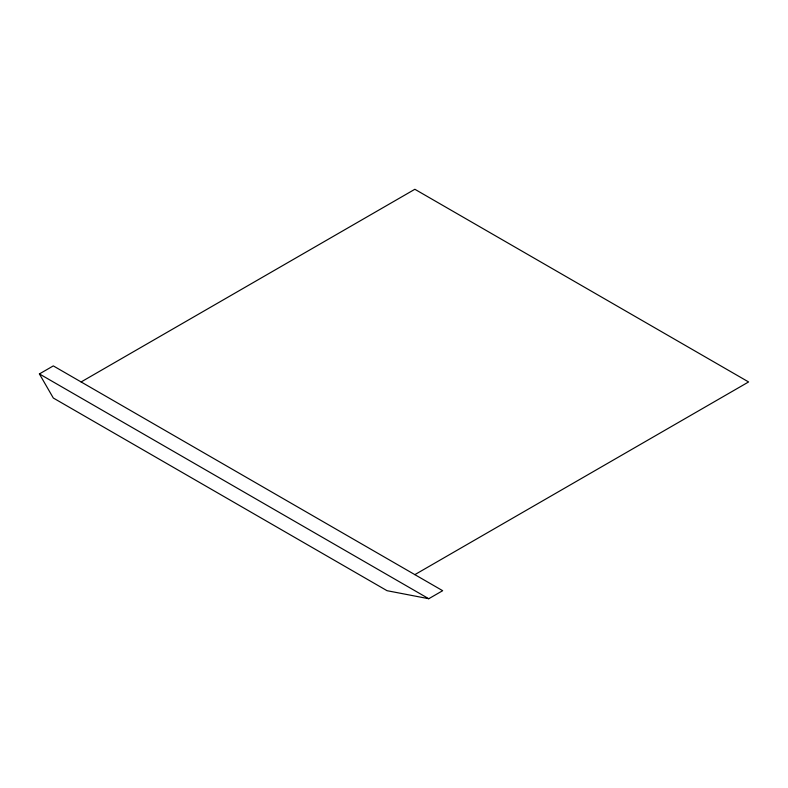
<?xml version="1.0" encoding="UTF-8"?>
<svg xmlns="http://www.w3.org/2000/svg" width="788" height="788" viewBox="0 0 788 788"><rect width="100%" height="100%" fill="white"/><g stroke="black" fill="none" stroke-linecap="round" stroke-linejoin="round"><path stroke-width="1.18" d="M39.4 373.926L53.308 365.898L442.669 590.695L428.761 598.722L387.046 590.695L53.308 398.019L39.4 373.926L428.761 598.722M81.115 381.953L414.862 189.278L748.6 381.953L414.862 574.639"/></g></svg>
